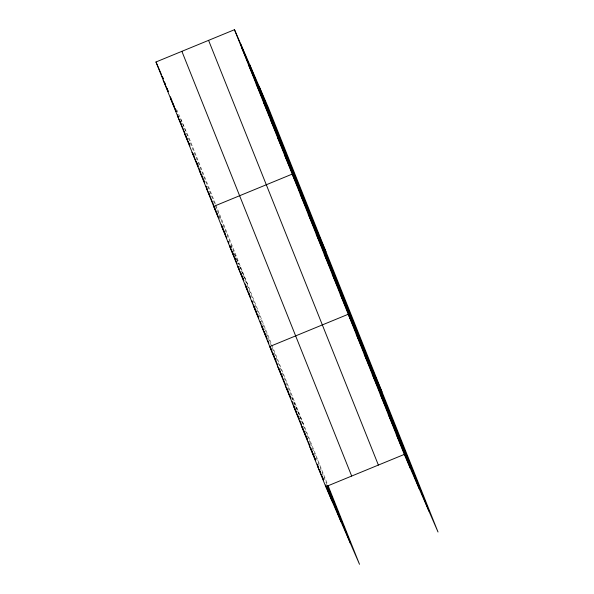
<?xml version="1.0" encoding="UTF-8"?>
<svg xmlns="http://www.w3.org/2000/svg" width="594" height="594" viewBox="0 0 594 594"><rect width="100%" height="100%" fill="white"/><g stroke="black" fill="none" stroke-linecap="round" stroke-linejoin="round"><path stroke-width="0.45" stroke-dasharray="2.97 2.23" d="M176.641 109.526L189.716 139.583L215.488 204.054M230.769 245.634L232.93 250.609M234.014 253.096L237.979 262.221L215.318 205.465M247.446 283.991L238.343 263.053L278.029 362.333M291.847 397.401L303.482 424.146M215.83 204.908L327.494 484.214M180.613 118.652L214.976 204.603M278.363 363.164L310.053 442.419M310.387 443.25L327.064 484.964M219 216.558L220.716 220.857"/><path stroke-width="0.89" d="M328.163 485.877L359.511 564.3L325.772 486.701L155.977 61.984L234.489 29.7L268.228 107.299L438.023 532.016L404.284 454.417L234.489 29.7M325.772 486.701L404.284 454.417M241.706 47.75L247.861 61.91M248.923 65.8L255.078 79.96M256.14 83.851L262.296 98.01M263.357 101.901L269.513 116.06M270.567 119.951L276.722 134.11M277.784 138.001L283.939 152.161M285.001 156.051L291.157 170.211M325.958 251.7L292.218 174.101L213.706 206.393L218.414 217.218M300.222 194.127L306.378 208.286M308.227 214.144L314.382 228.304M316.231 234.17L322.386 248.329M324.235 254.195L330.39 268.347M332.246 274.213L338.402 288.372M340.251 294.238L346.406 308.397M381.994 391.854L348.255 314.256L269.735 346.547L275.891 360.699L274.896 358.197M356.259 334.281L362.414 348.44M364.263 354.306L370.418 368.458M372.267 374.324L378.423 388.483M380.271 394.349L386.427 408.509M388.276 414.374L394.431 428.526M396.28 434.392L402.435 448.552M155.977 61.984L161.405 74.48M163.179 78.556L162.132 76.143L163.157 78.72M163.187 80.034L168.258 91.699M170.404 98.084L176.203 111.412M177.621 116.134L183.776 130.294M184.838 134.185L189.909 145.849M192.055 152.235L198.21 166.394L196.495 162.095M199.272 170.285L204.707 182.781L203.712 180.145M206.489 188.343L212.281 201.663M221.711 226.411L226.782 238.068M229.715 246.436L235.506 259.756M237.719 266.454L243.874 280.613L242.872 278.111M245.723 286.479L250.43 297.304M253.727 306.504L258.798 318.161M261.731 326.522L267.166 339.018M277.74 366.565L283.538 379.893M285.751 386.59L290.815 398.247M293.755 406.615L299.183 419.104L297.572 414.931M301.759 426.633L307.551 439.961M309.764 446.658L315.555 459.979L312.919 453.304M317.768 466.676L323.559 480.004L321.918 475.831M259.125 86.36L428.92 511.078M249.747 64.791L419.542 489.508M240.644 43.859L410.439 468.569M208.576 40.355L378.378 465.072M181.883 51.329L351.678 476.046M327.398 485.803L350.408 543.361M326.685 485.922L341.03 521.792M164.538 82.158L165.563 84.742M166.944 88.179L168.317 91.617M170.374 96.77L172.097 101.069M172.78 102.792L174.502 107.083M175.185 108.806L176.218 111.382M177.591 114.82L178.623 117.404M179.997 120.842L181.029 123.418M184.125 131.155L185.15 133.732M185.84 135.454L187.555 139.753M188.246 141.469L189.278 144.045M193.057 153.504L194.089 156.081M198.901 168.117L200.616 172.416M201.307 174.131L203.022 178.43M206.118 186.167L207.143 188.744M208.524 192.181L209.897 195.619M212.645 202.495L213.677 205.078M214.36 206.794L216.082 211.093M216.765 212.808L217.798 215.392M221.525 224.718L223.196 228.89M223.864 230.561L225.534 234.727M228.2 241.402L228.868 243.072M229.863 245.574L230.866 248.077M232.202 251.418L233.865 255.583M234.533 257.254L235.536 259.756M235.87 260.588L237.206 263.929M238.201 266.431L239.204 268.933M240.54 272.267L242.204 276.44M245.211 283.954L247.876 290.622M248.879 293.124L249.881 295.634M251.878 300.638L252.881 303.14M253.549 304.804L256.214 311.479M257.217 313.981L258.553 317.322M260.217 321.495L261.219 323.997M261.887 325.661L263.55 329.833M264.219 331.504L266.892 338.179M267.887 340.681L268.889 343.184M270.225 346.517L271.889 350.69M272.557 352.361L274.228 356.534M276.225 361.538L277.561 364.872M278.564 367.374L280.227 371.547M280.895 373.218L282.566 377.39M283.895 380.724L285.9 385.729M286.902 388.231L288.231 391.572M289.233 394.074L290.904 398.247M292.233 401.581L293.236 404.083M293.904 405.754L296.569 412.429M299.911 420.767L301.574 424.94M302.242 426.611L307.247 439.122M308.249 441.624L309.912 445.797M310.58 447.468L312.251 451.64M317.248 464.152L318.25 466.654M319.587 469.988L320.589 472.497M325.586 485.008L331.927 500.861"/></g></svg>
